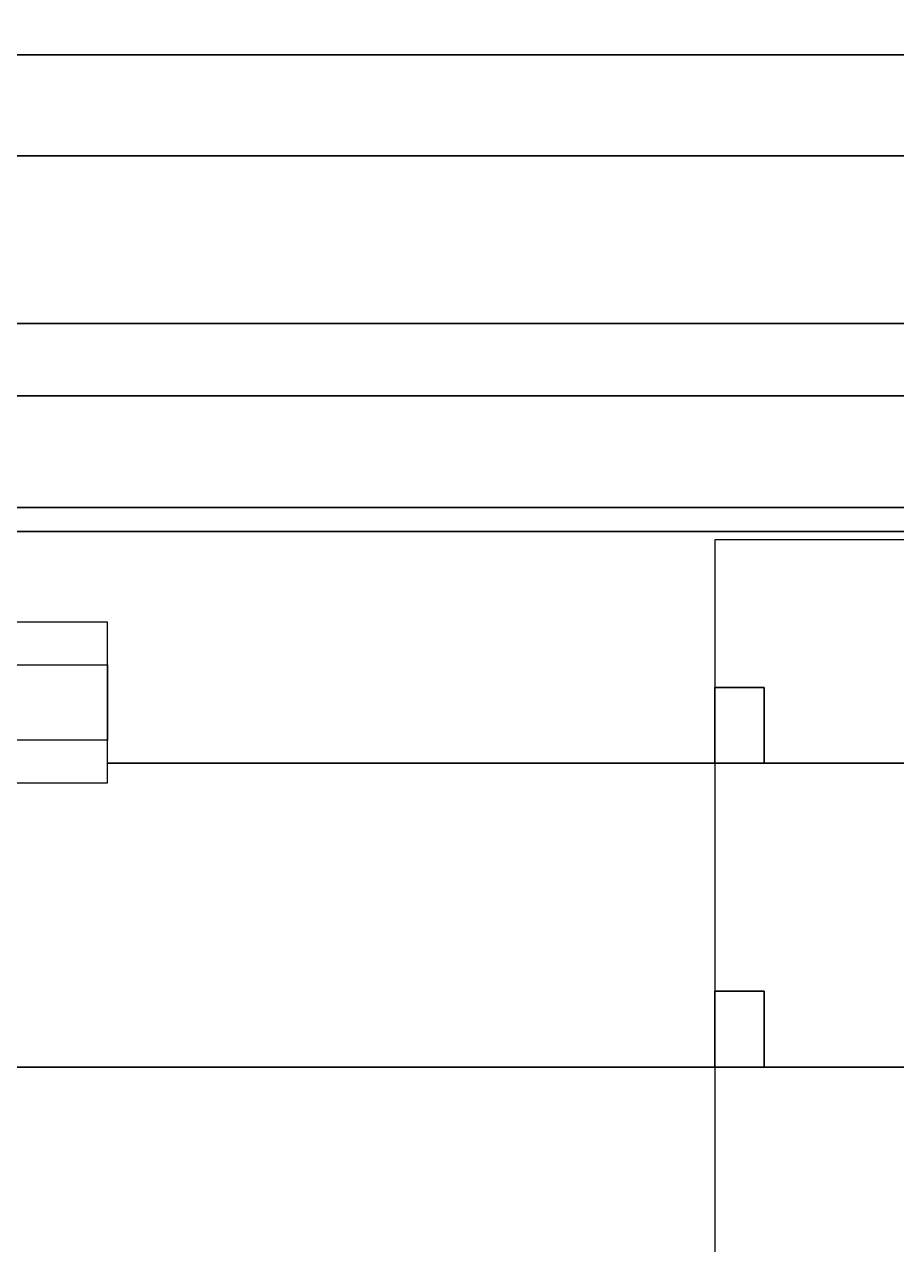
# Model space of a CAD drawing. Extents: x -3500 to 3500, y -3500 to 3500.
# Drawn here: x -581.1 to -293.9, y -821 to -419.2 of the extents above; entities that cross this region are included whole.
import ezdxf

# ---------------------------------------------------------------- set-up
doc = ezdxf.new("R2010")
doc.units = 0
for name, color, linetype in [('L5D0', 3, 'CONTINUOUS'), ('L5D100', 7, 'CONTINUOUS'), ('L5D101', 6, 'CONTINUOUS'), ('L5D11', 2, 'CONTINUOUS'), ('L5D99', 4, 'CONTINUOUS')]:
    doc.layers.add(name, color=color, linetype=linetype)

# ---------------------------------------------------------------- blocks, each defined once
blk = doc.blocks.new('ground_main_5')
at = {"layer": 'L5D0'}
for points in [[(1674.451, -429.2405), (-1490.8455, -429.2405)], [(-1490.8455, -429.2405), (1674.451, -429.2405)], [(1683.647, -517.6535), (-1513.7775, -517.6535)], [(-1513.7775, -517.6535), (1683.647, -517.6535)], [(750.18, -578.2845), (-1488.7715, -578.2845)], [(-1407.1915, -668.91), (-553.759, -668.91), (-553.759, -616.09), (-1407.1915, -616.09)], [(-1488.7715, -578.2845), (750.18, -578.2845)]]:
    blk.add_lwpolyline(points, dxfattribs=at)
blk = doc.blocks.new('TOP_main_5_Cheese_diff')
at = {"layer": 'L5D101'}
for points in [[(-353.76, -662.5), (-353.76, -637.5), (-337.5, -637.5), (-337.5, -662.5)], [(-353.76, -762.5), (-353.76, -737.5), (-337.5, -737.5), (-337.5, -762.5)]]:
    blk.add_lwpolyline(points, close=True, dxfattribs=at)
blk = doc.blocks.new('TOP_main_5_Cheese_100')
at = {"layer": 'L5D100'}
for points in [[(1687.748, -462.5), (262.5, -462.5), (262.5, -437.5), (237.5, -437.5), (237.5, -462.5), (162.5, -462.5), (162.5, -437.5), (137.5, -437.5), (137.5, -462.5), (62.5, -462.5), (62.5, -437.5), (37.5, -437.5), (37.5, -462.5), (-37.5, -462.5), (-37.5, -437.5), (-62.5, -437.5), (-62.5, -462.5), (-1508.786, -462.5)], [(-1508.786, -462.5), (1687.748, -462.5)], [(1670.265, -541.5405), (262.5, -541.5405), (262.5, -537.5), (237.5, -537.5), (237.5, -541.5405), (162.5, -541.5405), (162.5, -537.5), (137.5, -537.5), (137.5, -541.5405), (62.5, -541.5405), (62.5, -537.5), (37.5, -537.5), (37.5, -541.5405), (-37.5, -541.5405), (-37.5, -537.5), (-62.5, -537.5), (-62.5, -541.5405), (-1509.0955, -541.5405)], [(-1509.0955, -541.5405), (-62.5, -541.5405), (-62.5, -562.5), (-37.5, -562.5), (-37.5, -541.5405), (37.5, -541.5405), (37.5, -562.5), (62.5, -562.5), (62.5, -541.5405), (137.5, -541.5405), (137.5, -562.5), (162.5, -562.5), (162.5, -541.5405), (237.5, -541.5405), (237.5, -562.5), (262.5, -562.5), (262.5, -541.5405), (1670.265, -541.5405)], [(750.18, -586.2035), (-1481.339, -586.2035)], [(-1481.339, -586.2035), (750.18, -586.2035)], [(-262.5, -662.5), (-337.5, -662.5), (-337.5, -637.5), (-353.759, -637.5), (-353.759, -662.5), (-553.759, -662.5), (-553.759, -616.09), (-1407.1915, -616.09)], [(-2334.91, -762.5), (-2062.5, -762.5), (-2037.5, -762.5), (-1962.5, -762.5), (-1937.5, -762.5), (-1862.5, -762.5), (-1837.5, -762.5), (-353.759, -762.5), (-337.5, -762.5), (-262.5, -762.5), (-237.5, -762.5), (-162.5, -762.5), (-137.5, -762.5), (-62.5, -762.5), (-37.5, -762.5), (37.5, -762.5), (62.5, -762.5), (137.5, -762.5), (162.5, -762.5), (237.5, -762.5), (262.5, -762.5), (337.5, -762.5)], [(-262.5, -762.5), (-337.5, -762.5), (-337.5, -737.5), (-353.759, -737.5), (-353.759, -762.5), (-1837.5, -762.5)], [(-1407.1915, -668.91), (-553.759, -668.91), (-553.759, -662.5), (2334.91, -662.5)]]:
    blk.add_lwpolyline(points, dxfattribs=at)
blk = doc.blocks.new('TOP_main_5')
at = {"layer": 'L5D11'}
blk.add_lwpolyline([(-1407.1915, -630.09), (-553.759, -630.09), (-553.759, -654.91), (-1407.1915, -654.91)], dxfattribs=at)
for name in ['ground_main_5', 'TOP_main_5_Cheese_100', 'TOP_main_5_Cheese_diff']:
    blk.add_blockref(name, (0, 0))
blk = doc.blocks.new('TOP_main_5_NoCheese_99')
at = {"layer": 'L5D99'}
blk.add_lwpolyline([(-73.4195, 143.91), (-73.4195, -588.91), (-353.759, -588.91), (-353.759, -868.91), (-1766.9345, -868.91), (-1766.9345, -308.91), (-2134.91, -308.91), (-2134.91, -935.725), (-319.746, -935.725), (-319.746, -1543.275), (-517.1135, -1543.275), (-517.1135, -1743.275), (-1931.9355, -1743.275), (-1931.9355, -1343.275), (-2134.91, -1343.275), (-2134.91, -1408.4375), (-2134.91, -1408.4375), (-2134.91, -1520.787), (-1950, -1620.787), (-1950, -2640), (-2750, -2640)], dxfattribs=at)
blk = doc.blocks.new('TOP_main')
for name in ['TOP_main_5', 'TOP_main_5_NoCheese_99']:
    blk.add_blockref(name, (0, 0))

msp = doc.modelspace()

# ---------------------------------------------------------------- block references
msp.add_blockref('TOP_main', (0, 0))

doc.saveas('drawing.dxf')
